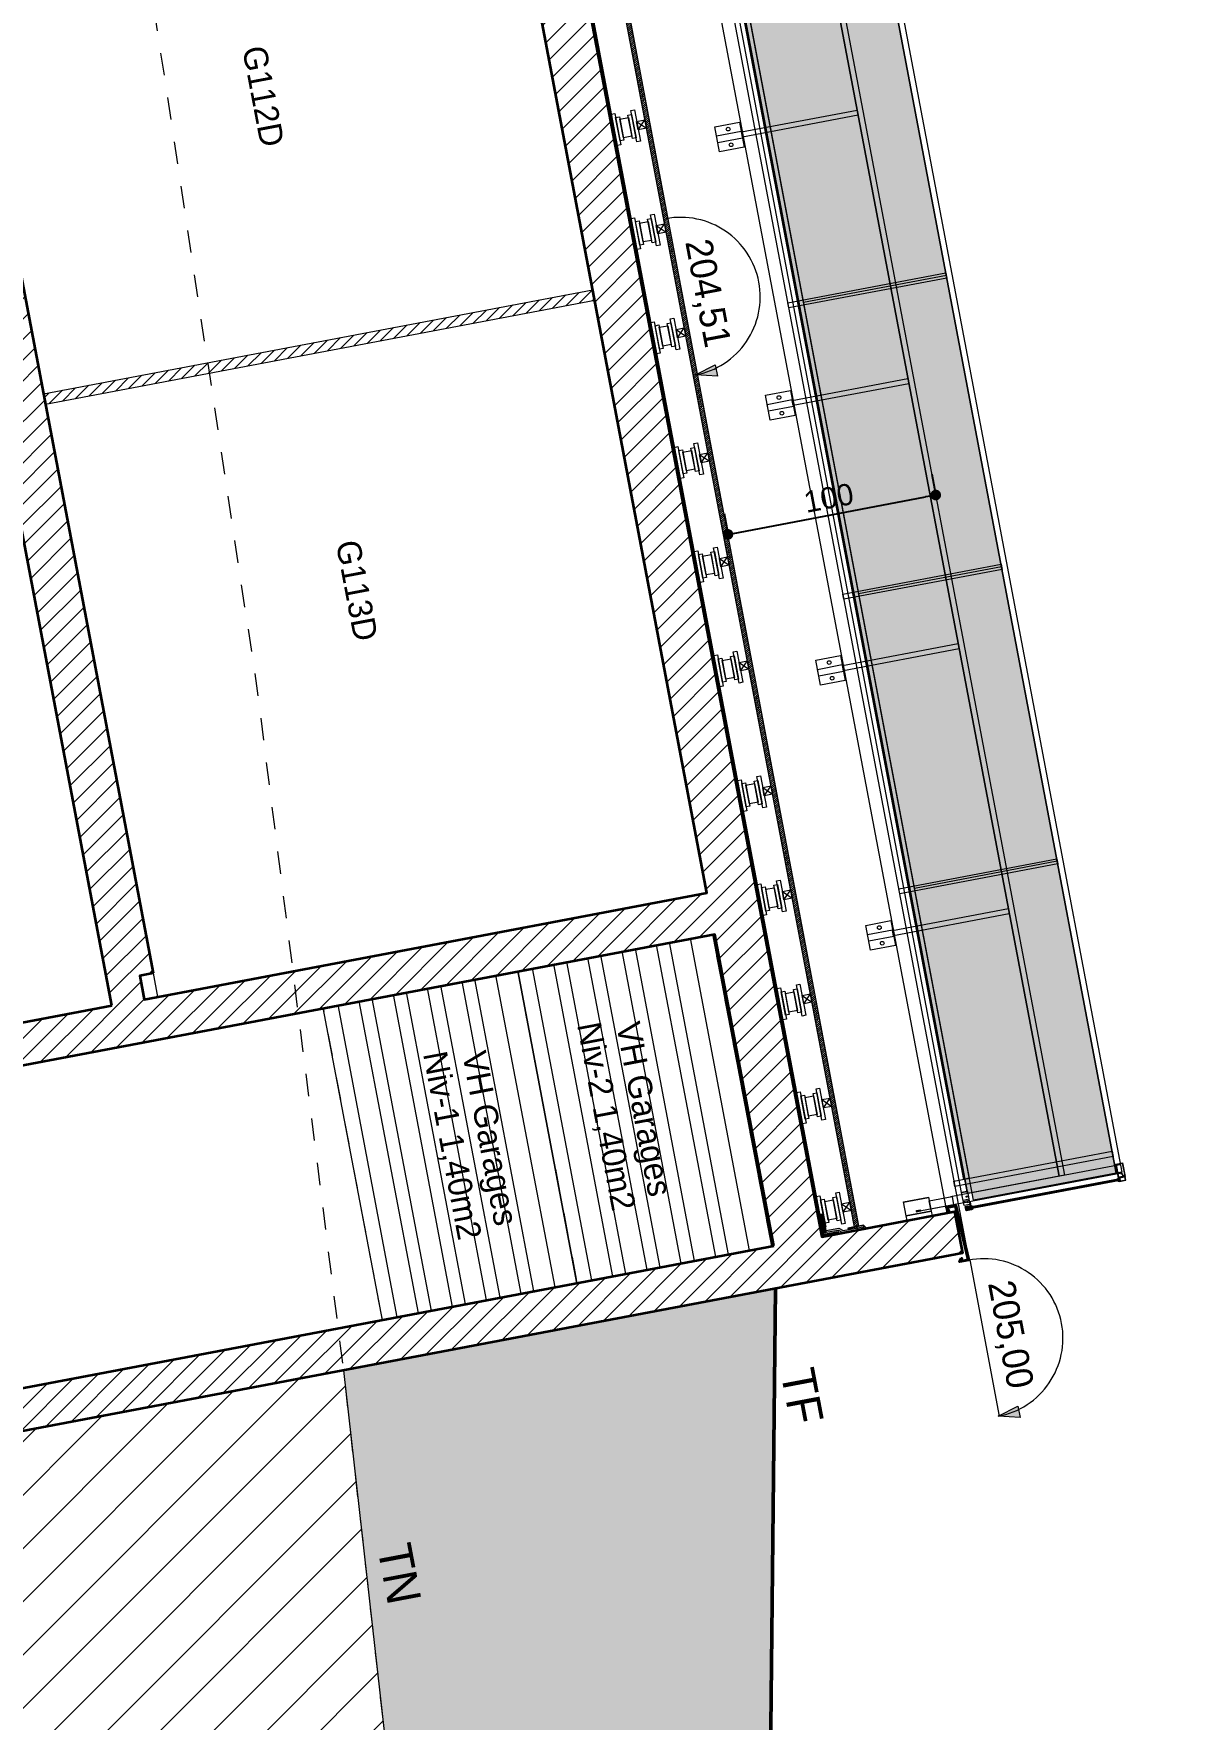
# Model space of a CAD drawing. Header units: centimetres. Extents: x 43491 to 84569, y -30699 to -11680.
# Drawn here: x 44941 to 45487, y -29053 to -28257 of the extents above; entities that cross this region are included whole.
import ezdxf

# ---------------------------------------------------------------- set-up
doc = ezdxf.new("R2010")
doc.units = ezdxf.units.CM
doc.header["$LTSCALE"] = 50.8
doc.header["$PDMODE"] = 1
doc.header["$PDSIZE"] = -2
doc.linetypes.add('Style de ligne -1', pattern=[0.41664, 0.20828, -0.20836])
doc.layers.get('0').update_dxf_attribs({"lineweight": 18})
for name, color, linetype, lineweight in [('0-PROJET-BOIS', 7, 'Continuous', 5), ('0-PROJET-COTATIONS', 7, 'Continuous', 13), ('0-PROJET-DESSINS CRÉES', 7, 'Continuous', 9), ('0-PROJET-Garde corps', 7, 'Continuous', 5), ('0-PROJET-ISOLATION', 7, 'Continuous', 13), ('0-PROJET-MUR BETON', 7, 'Continuous', 35), ('0-PROJET-MURS AGGLO', 7, 'Continuous', 5), ('0-PROJET-NGF', 7, 'Continuous', 5), ('0-PROJET-TEXTE', 7, 'Continuous', 5), ('Général', 7, 'Continuous', 5)]:
    doc.layers.add(name, color=color, linetype=linetype, lineweight=lineweight)
doc.styles.add('Futura Std Book', font='Futura Std Book')
doc.styles.add('Geneva', font='Geneva')
doc.styles.add('Helvetica', font='Helvetica')
doc.dimstyles.new('IS', dxfattribs={"dimtxt": 10.08724, "dimasz": 5.007446, "dimexe": 2, "dimexo": 10, "dimgap": 3, "dimtad": 1, "dimdec": 1, "dimtxsty": 'Helvetica', "dimblk": 'DOT', "dimblk1": 'DOT', "dimblk2": 'DOT', "dimcen": 0, "dimdle": 10, "dimazin": 0, "dimtfac": 0.8, "dimtdec": 1, "dimtix": 1, "dimtmove": 0, "dimatfit": 0, "dimldrblk": 'VW_FILLEDARROW-1', "dimfxl": 0, "dimfrac": 2, "dimtolj": 1, "dimarcsym": 0})

# ---------------------------------------------------------------- blocks, each defined once
blk = doc.blocks.new('Groupe-1')
at = {"layer": '0-PROJET-DESSINS CRÉES', "linetype": 'Continuous', "lineweight": 0}
blk.add_hatch(color=254, dxfattribs=at).paths.add_polyline_path([(6568.09, -50894.54), (6226.19, -49089.14), (6293.66, -49076.36), (6635.56, -50881.76)])
at = {"layer": '0-PROJET-DESSINS CRÉES', "color": 7, "linetype": 'Continuous', "lineweight": 13}
for p, q in [((6555.32, -50458.01), (6487.85, -50470.78)), ((6581.36, -50595.54), (6513.89, -50608.32)), ((6607.7, -50734.59), (6540.23, -50747.37))]:
    blk.add_line(p, q, dxfattribs=at)
at = {"layer": '0-PROJET-DESSINS CRÉES', "color": 7, "linetype": 'Continuous', "lineweight": 13, "flags": 128}
for points in [[(6568.09, -50894.54), (6226.19, -49089.14), (6293.66, -49076.36), (6635.56, -50881.76)], [(6635.56, -50881.76), (6293.66, -49076.36), (6296.26, -49075.87), (6638.17, -50881.27)], [(6563.54, -50884.72), (6223.59, -49089.63), (6226.19, -49089.14), (6566.14, -50884.23)]]:
    blk.add_lwpolyline(points, close=True, dxfattribs=at)
at = {"layer": '0-PROJET-DESSINS CRÉES', "color": 8, "linetype": 'Continuous', "lineweight": 5, "flags": 128}
for points in [[(6480.9, -50473.37), (6480.44, -50470.91), (6555.08, -50456.78), (6555.55, -50459.23)], [(6506.95, -50610.91), (6506.48, -50608.45), (6581.13, -50594.32), (6581.6, -50596.77)], [(6533.28, -50749.96), (6532.82, -50747.5), (6607.46, -50733.36), (6607.93, -50735.82)], [(6559.39, -50888.05), (6558.92, -50885.59), (6633.61, -50871.45), (6634.08, -50873.9)]]:
    blk.add_lwpolyline(points, close=True, dxfattribs=at)
blk = doc.blocks.new('Groupe-22-1')
at = {"layer": '0-PROJET-DESSINS CRÉES', "lineweight": 5, "flags": 128}
for points in [[(6399.92, -50396.69), (6397.12, -50381.96), (6398.81, -50381.64), (6401.61, -50396.37)], [(6401.26, -50394.53), (6399.16, -50383.48), (6400.9, -50383.15), (6402.99, -50394.2)], [(6402.83, -50393.09), (6401.15, -50384.25), (6405.16, -50383.49), (6406.84, -50392.33)], [(6407.04, -50393.43), (6404.95, -50382.38), (6406.68, -50382.05), (6408.78, -50393.11)], [(6409.13, -50394.95), (6406.34, -50380.21), (6408.03, -50379.89), (6410.82, -50394.63)]]:
    blk.add_lwpolyline(points, close=True, dxfattribs=at)
blk = doc.blocks.new('Groupe-24-1')
at = {"layer": '0-PROJET-DESSINS CRÉES', "color": 7, "linetype": 'Continuous', "lineweight": 13}
for p, q in [((6409.05, -50385.29), (6413.72, -50388.48)), ((6409.79, -50389.22), (6412.98, -50384.55))]:
    blk.add_line(p, q, dxfattribs=at)
at = {"layer": '0-PROJET-DESSINS CRÉES', "color": 7, "linetype": 'Continuous', "lineweight": 13, "flags": 128}
blk.add_lwpolyline([(6409.79, -50389.22), (6409.05, -50385.29), (6412.98, -50384.55), (6413.72, -50388.48)], close=True, dxfattribs=at)
blk = doc.blocks.new('Groupe-25-1')
at = {"layer": '0-PROJET-DESSINS CRÉES', "lineweight": 5, "flags": 128}
for points in [[(6409.22, -50445.82), (6406.43, -50431.08), (6408.12, -50430.76), (6410.91, -50445.5)], [(6416.35, -50442.56), (6414.25, -50431.51), (6415.99, -50431.18), (6418.08, -50442.23)], [(6418.43, -50444.08), (6415.64, -50429.34), (6417.33, -50429.02), (6420.12, -50443.75)], [(6410.56, -50443.66), (6408.47, -50432.6), (6410.2, -50432.28), (6412.3, -50443.33)], [(6412.13, -50442.22), (6410.46, -50433.37), (6414.46, -50432.61), (6416.14, -50441.46)]]:
    blk.add_lwpolyline(points, close=True, dxfattribs=at)
blk = doc.blocks.new('Groupe-26-1')
at = {"layer": '0-PROJET-DESSINS CRÉES', "color": 7, "linetype": 'Continuous', "lineweight": 13}
for p, q in [((6418.35, -50434.42), (6423.03, -50437.61)), ((6419.1, -50438.35), (6422.28, -50433.68))]:
    blk.add_line(p, q, dxfattribs=at)
at = {"layer": '0-PROJET-DESSINS CRÉES', "color": 7, "linetype": 'Continuous', "lineweight": 13, "flags": 128}
blk.add_lwpolyline([(6419.1, -50438.35), (6418.35, -50434.42), (6422.28, -50433.68), (6423.03, -50437.61)], close=True, dxfattribs=at)
blk = doc.blocks.new('Groupe-27-1')
at = {"layer": '0-PROJET-DESSINS CRÉES', "lineweight": 5, "flags": 128}
for points in [[(6427.74, -50493.2), (6424.94, -50478.46), (6426.63, -50478.14), (6429.42, -50492.88)], [(6418.52, -50494.95), (6415.73, -50480.21), (6417.42, -50479.89), (6420.21, -50494.63)], [(6419.86, -50492.79), (6417.77, -50481.73), (6419.5, -50481.4), (6421.6, -50492.46)], [(6421.43, -50491.34), (6419.76, -50482.5), (6423.77, -50481.74), (6425.44, -50490.58)], [(6425.65, -50491.69), (6423.56, -50480.63), (6425.29, -50480.31), (6427.39, -50491.36)]]:
    blk.add_lwpolyline(points, close=True, dxfattribs=at)
blk = doc.blocks.new('Groupe-28-1')
at = {"layer": '0-PROJET-DESSINS CRÉES', "color": 7, "linetype": 'Continuous', "lineweight": 13}
for p, q in [((6427.66, -50483.55), (6432.33, -50486.73)), ((6428.4, -50487.48), (6431.59, -50482.8))]:
    blk.add_line(p, q, dxfattribs=at)
at = {"layer": '0-PROJET-DESSINS CRÉES', "color": 7, "linetype": 'Continuous', "lineweight": 13, "flags": 128}
blk.add_lwpolyline([(6428.4, -50487.48), (6427.66, -50483.55), (6431.59, -50482.8), (6432.33, -50486.73)], close=True, dxfattribs=at)
blk = doc.blocks.new('Groupe-29-1')
at = {"layer": '0-PROJET-DESSINS CRÉES', "lineweight": 5, "flags": 128}
for points in [[(6429.69, -50553.9), (6426.9, -50539.16), (6428.59, -50538.84), (6431.38, -50553.58)], [(6431.03, -50551.74), (6428.93, -50540.68), (6430.67, -50540.36), (6432.76, -50551.41)], [(6432.6, -50550.29), (6430.92, -50541.45), (6434.93, -50540.69), (6436.61, -50549.54)], [(6436.82, -50550.64), (6434.72, -50539.59), (6436.46, -50539.26), (6438.55, -50550.31)], [(6438.9, -50552.15), (6436.11, -50537.42), (6437.8, -50537.1), (6440.59, -50551.83)]]:
    blk.add_lwpolyline(points, close=True, dxfattribs=at)
blk = doc.blocks.new('Groupe-30-1')
at = {"layer": '0-PROJET-DESSINS CRÉES', "color": 7, "linetype": 'Continuous', "lineweight": 13}
for p, q in [((6438.82, -50542.5), (6443.5, -50545.69)), ((6439.56, -50546.43), (6442.75, -50541.76))]:
    blk.add_line(p, q, dxfattribs=at)
at = {"layer": '0-PROJET-DESSINS CRÉES', "color": 7, "linetype": 'Continuous', "lineweight": 13, "flags": 128}
blk.add_lwpolyline([(6439.56, -50546.43), (6438.82, -50542.5), (6442.75, -50541.76), (6443.5, -50545.69)], close=True, dxfattribs=at)
blk = doc.blocks.new('Groupe-31-1')
at = {"layer": '0-PROJET-DESSINS CRÉES', "lineweight": 5, "flags": 128}
for points in [[(6438.99, -50603.03), (6436.2, -50588.29), (6437.89, -50587.97), (6440.68, -50602.71)], [(6440.33, -50600.86), (6438.24, -50589.81), (6439.97, -50589.48), (6442.07, -50600.54)], [(6441.9, -50599.42), (6440.23, -50590.58), (6444.23, -50589.82), (6445.91, -50598.66)], [(6446.12, -50599.77), (6444.03, -50588.71), (6445.76, -50588.39), (6447.85, -50599.44)], [(6448.2, -50601.28), (6445.41, -50586.54), (6447.1, -50586.22), (6449.89, -50600.96)]]:
    blk.add_lwpolyline(points, close=True, dxfattribs=at)
blk = doc.blocks.new('Groupe-32-1')
at = {"layer": '0-PROJET-DESSINS CRÉES', "color": 7, "linetype": 'Continuous', "lineweight": 13}
for p, q in [((6448.12, -50591.63), (6452.8, -50594.81)), ((6448.87, -50595.56), (6452.05, -50590.88))]:
    blk.add_line(p, q, dxfattribs=at)
at = {"layer": '0-PROJET-DESSINS CRÉES', "color": 7, "linetype": 'Continuous', "lineweight": 13, "flags": 128}
blk.add_lwpolyline([(6448.87, -50595.56), (6448.12, -50591.63), (6452.05, -50590.88), (6452.8, -50594.81)], close=True, dxfattribs=at)
blk = doc.blocks.new('Groupe-33-1')
at = {"layer": '0-PROJET-DESSINS CRÉES', "lineweight": 5, "flags": 128}
for points in [[(6448.3, -50652.15), (6445.5, -50637.42), (6447.19, -50637.1), (6449.98, -50651.83)], [(6455.42, -50648.89), (6453.33, -50637.84), (6455.06, -50637.51), (6457.16, -50648.57)], [(6457.51, -50650.41), (6454.71, -50635.67), (6456.4, -50635.35), (6459.2, -50650.09)], [(6449.64, -50649.99), (6447.54, -50638.94), (6449.28, -50638.61), (6451.37, -50649.66)], [(6451.21, -50648.55), (6449.53, -50639.71), (6453.54, -50638.95), (6455.21, -50647.79)]]:
    blk.add_lwpolyline(points, close=True, dxfattribs=at)
blk = doc.blocks.new('Groupe-34-1')
at = {"layer": '0-PROJET-DESSINS CRÉES', "color": 7, "linetype": 'Continuous', "lineweight": 13}
for p, q in [((6457.43, -50640.75), (6462.1, -50643.94)), ((6458.17, -50644.68), (6461.36, -50640.01))]:
    blk.add_line(p, q, dxfattribs=at)
at = {"layer": '0-PROJET-DESSINS CRÉES', "color": 7, "linetype": 'Continuous', "lineweight": 13, "flags": 128}
blk.add_lwpolyline([(6458.17, -50644.68), (6457.43, -50640.75), (6461.36, -50640.01), (6462.1, -50643.94)], close=True, dxfattribs=at)
blk = doc.blocks.new('Groupe-35-1')
at = {"layer": '0-PROJET-DESSINS CRÉES', "lineweight": 5, "flags": 128}
for points in [[(6459.46, -50711.11), (6456.67, -50696.37), (6458.36, -50696.05), (6461.15, -50710.79)], [(6460.8, -50708.94), (6458.71, -50697.89), (6460.44, -50697.56), (6462.53, -50708.61)], [(6462.37, -50707.5), (6460.69, -50698.66), (6464.7, -50697.9), (6466.38, -50706.74)], [(6466.59, -50707.85), (6464.49, -50696.79), (6466.23, -50696.46), (6468.32, -50707.52)], [(6468.67, -50709.36), (6465.88, -50694.62), (6467.57, -50694.3), (6470.36, -50709.04)]]:
    blk.add_lwpolyline(points, close=True, dxfattribs=at)
blk = doc.blocks.new('Groupe-36-1')
at = {"layer": '0-PROJET-DESSINS CRÉES', "color": 7, "linetype": 'Continuous', "lineweight": 13}
for p, q in [((6468.59, -50699.71), (6473.27, -50702.89)), ((6469.34, -50703.64), (6472.52, -50698.96))]:
    blk.add_line(p, q, dxfattribs=at)
at = {"layer": '0-PROJET-DESSINS CRÉES', "color": 7, "linetype": 'Continuous', "lineweight": 13, "flags": 128}
blk.add_lwpolyline([(6469.34, -50703.64), (6468.59, -50699.71), (6472.52, -50698.96), (6473.27, -50702.89)], close=True, dxfattribs=at)
blk = doc.blocks.new('Groupe-37-1')
at = {"layer": '0-PROJET-DESSINS CRÉES', "lineweight": 5, "flags": 128}
for points in [[(6468.76, -50760.23), (6465.97, -50745.49), (6467.66, -50745.17), (6470.45, -50759.91)], [(6470.1, -50758.07), (6468.01, -50747.02), (6469.74, -50746.69), (6471.84, -50757.74)], [(6471.67, -50756.63), (6470, -50747.78), (6474.01, -50747.03), (6475.68, -50755.87)], [(6475.89, -50756.97), (6473.8, -50745.92), (6475.53, -50745.59), (6477.63, -50756.64)], [(6477.97, -50758.49), (6475.18, -50743.75), (6476.87, -50743.43), (6479.66, -50758.17)]]:
    blk.add_lwpolyline(points, close=True, dxfattribs=at)
blk = doc.blocks.new('Groupe-38-1')
at = {"layer": '0-PROJET-DESSINS CRÉES', "color": 7, "linetype": 'Continuous', "lineweight": 13}
for p, q in [((6477.9, -50748.83), (6482.57, -50752.02)), ((6478.64, -50752.76), (6481.83, -50748.09))]:
    blk.add_line(p, q, dxfattribs=at)
at = {"layer": '0-PROJET-DESSINS CRÉES', "color": 7, "linetype": 'Continuous', "lineweight": 13, "flags": 128}
blk.add_lwpolyline([(6478.64, -50752.76), (6477.9, -50748.83), (6481.83, -50748.09), (6482.57, -50752.02)], close=True, dxfattribs=at)
blk = doc.blocks.new('Groupe-39-1')
at = {"layer": '0-PROJET-DESSINS CRÉES', "lineweight": 5, "flags": 128}
for points in [[(6478.07, -50809.36), (6475.27, -50794.62), (6476.96, -50794.3), (6479.76, -50809.04)], [(6479.41, -50807.2), (6477.31, -50796.14), (6479.05, -50795.81), (6481.14, -50806.87)], [(6480.98, -50805.75), (6479.3, -50796.91), (6483.31, -50796.15), (6484.99, -50804.99)], [(6485.19, -50806.1), (6483.1, -50795.05), (6484.83, -50794.72), (6486.93, -50805.77)], [(6487.28, -50807.61), (6484.49, -50792.88), (6486.18, -50792.56), (6488.97, -50807.29)]]:
    blk.add_lwpolyline(points, close=True, dxfattribs=at)
blk = doc.blocks.new('Groupe-40-1')
at = {"layer": '0-PROJET-DESSINS CRÉES', "color": 7, "linetype": 'Continuous', "lineweight": 13}
for p, q in [((6487.94, -50801.89), (6491.13, -50797.22)), ((6487.2, -50797.96), (6491.87, -50801.15))]:
    blk.add_line(p, q, dxfattribs=at)
at = {"layer": '0-PROJET-DESSINS CRÉES', "color": 7, "linetype": 'Continuous', "lineweight": 13, "flags": 128}
blk.add_lwpolyline([(6487.94, -50801.89), (6487.2, -50797.96), (6491.13, -50797.22), (6491.87, -50801.15)], close=True, dxfattribs=at)
blk = doc.blocks.new('Groupe-41-1')
at = {"layer": '0-PROJET-DESSINS CRÉES', "lineweight": 5, "flags": 128}
for points in [[(6487.37, -50858.49), (6484.58, -50843.75), (6486.27, -50843.43), (6489.06, -50858.17)], [(6488.71, -50856.32), (6486.62, -50845.27), (6488.35, -50844.94), (6490.45, -50855.99)], [(6490.28, -50854.88), (6488.61, -50846.04), (6492.61, -50845.28), (6494.29, -50854.12)], [(6494.5, -50855.23), (6492.4, -50844.17), (6494.14, -50843.84), (6496.23, -50854.9)], [(6496.58, -50856.74), (6493.79, -50842), (6495.48, -50841.68), (6498.27, -50856.42)]]:
    blk.add_lwpolyline(points, close=True, dxfattribs=at)
blk = doc.blocks.new('Groupe-42-1')
at = {"layer": '0-PROJET-DESSINS CRÉES', "color": 7, "linetype": 'Continuous', "lineweight": 13}
for p, q in [((6496.5, -50847.09), (6501.18, -50850.27)), ((6497.25, -50851.02), (6500.43, -50846.34))]:
    blk.add_line(p, q, dxfattribs=at)
at = {"layer": '0-PROJET-DESSINS CRÉES', "color": 7, "linetype": 'Continuous', "lineweight": 13, "flags": 128}
blk.add_lwpolyline([(6497.25, -50851.02), (6496.5, -50847.09), (6500.43, -50846.34), (6501.18, -50850.27)], close=True, dxfattribs=at)
blk = doc.blocks.new('Groupe-43-1')
at = {"layer": '0-PROJET-DESSINS CRÉES', "lineweight": 5, "flags": 128}
for points in [[(6496.67, -50907.61), (6493.88, -50892.87), (6495.57, -50892.55), (6498.36, -50907.29)], [(6503.8, -50904.35), (6501.71, -50893.3), (6503.44, -50892.97), (6505.54, -50904.02)], [(6505.89, -50905.87), (6503.09, -50891.13), (6504.78, -50890.81), (6507.57, -50905.55)], [(6498.01, -50905.45), (6495.92, -50894.4), (6497.65, -50894.07), (6499.75, -50905.12)], [(6499.58, -50904.01), (6497.91, -50895.17), (6501.92, -50894.41), (6503.59, -50903.25)]]:
    blk.add_lwpolyline(points, close=True, dxfattribs=at)
blk = doc.blocks.new('Groupe-44-1')
at = {"layer": '0-PROJET-DESSINS CRÉES', "color": 7, "linetype": 'Continuous', "lineweight": 13}
for p, q in [((6505.81, -50896.21), (6510.48, -50899.4)), ((6506.55, -50900.14), (6509.74, -50895.47))]:
    blk.add_line(p, q, dxfattribs=at)
at = {"layer": '0-PROJET-DESSINS CRÉES', "color": 7, "linetype": 'Continuous', "lineweight": 13, "flags": 128}
blk.add_lwpolyline([(6506.55, -50900.14), (6505.81, -50896.21), (6509.74, -50895.47), (6510.48, -50899.4)], close=True, dxfattribs=at)
blk = doc.blocks.new('Groupe-45-1')
at = {"layer": '0-PROJET-Garde corps', "color": 7, "linetype": 'Continuous', "lineweight": 5}
for p, q in [((6541.61, -50899.38), (6541.69, -50899.85)), ((6542.43, -50899.22), (6542.52, -50899.7))]:
    blk.add_line(p, q, dxfattribs=at)
at = {"layer": '0-PROJET-Garde corps', "color": 7, "linetype": 'Continuous', "lineweight": 5, "flags": 128}
for points in [[(6543.2, -50899.57), (6543.23, -50899.68), (6541.04, -50900.09), (6541.02, -50899.98)], [(6542.88, -50899.14), (6542.97, -50899.61), (6541.25, -50899.94), (6541.16, -50899.46)]]:
    blk.add_lwpolyline(points, close=True, dxfattribs=at)
blk = doc.blocks.new('Groupe-46-1')
at = {"layer": '0-PROJET-Garde corps', "color": 7}
blk.add_blockref('Groupe-45-1', (0, 0), dxfattribs=at)
blk = doc.blocks.new('Groupe-47-1')
at = {"layer": '0-PROJET-Garde corps', "color": 7, "linetype": 'Continuous', "lineweight": 5, "flags": 128}
for points in [[(6636.62, -50883.99), (6635.39, -50877.5), (6638.54, -50876.91), (6639.77, -50883.39)], [(6636.78, -50883.75), (6635.63, -50877.66), (6638.38, -50877.14), (6639.53, -50883.23)]]:
    blk.add_lwpolyline(points, close=True, dxfattribs=at)
blk = doc.blocks.new('Groupe-48-1')
at = {"layer": '0-PROJET-DESSINS CRÉES', "color": 7, "linetype": 'Continuous', "lineweight": 13, "flags": 128}
for points in [[(6567.24, -50899.15), (6564.64, -50899.65), (6564.23, -50897.49), (6566.64, -50897.03), (6566.35, -50895.5), (6565.1, -50895.74)], [(6567.21, -50898.96), (6564.8, -50899.41), (6564.46, -50897.64), (6566.87, -50897.19), (6566.51, -50895.27), (6565.07, -50895.54)]]:
    blk.add_lwpolyline(points, dxfattribs=at)
at = {"layer": '0-PROJET-Garde corps', "color": 8, "linetype": 'Continuous', "lineweight": 5}
for p, q in [((6564.78, -50898.25), (6637.28, -50884.52)), ((6564.83, -50898.5), (6637.33, -50884.77)), ((6564.88, -50898.75), (6637.38, -50885.02)), ((6546.93, -50893.42), (6535.14, -50895.66)), ((6566.02, -50894.15), (6563.24, -50894.68)), ((6566.14, -50894.78), (6563.35, -50895.31))]:
    blk.add_line(p, q, dxfattribs=at)
at = {"layer": '0-PROJET-Garde corps', "color": 7, "linetype": 'Continuous', "lineweight": 5}
blk.add_line((6637.1, -50885.73), (6636.25, -50885.51), dxfattribs=at)
at = {"layer": '0-PROJET-Garde corps', "color": 7, "linetype": 'Continuous', "lineweight": 5, "flags": 128}
for points in [[(6638.43, -50881.89), (6637.99, -50881.73), (6541.04, -50900.09)], [(6637.6, -50877.5), (6637.25, -50877.8), (6557.26, -50892.95)], [(6636.25, -50885.51), (6637.1, -50885.73), (6640.1, -50885.16), (6639.77, -50883.39), (6636.77, -50883.96), (6636.06, -50884.5)], [(6636.65, -50885.41), (6637.11, -50885.52), (6639.87, -50885), (6639.61, -50883.63), (6636.85, -50884.15), (6636.5, -50884.42)], [(6567.73, -50897.41), (6566.87, -50897.19), (6564.46, -50897.64), (6564.8, -50899.41), (6567.21, -50898.96), (6567.92, -50898.42)], [(6567.33, -50897.51), (6566.86, -50897.39), (6564.7, -50897.8), (6564.96, -50899.18), (6567.12, -50898.77), (6567.48, -50898.5)]]:
    blk.add_lwpolyline(points, dxfattribs=at)
for points in [[(6564.92, -50898.99), (6564.74, -50898.01), (6637.24, -50884.28), (6637.42, -50885.26)], [(6639.47, -50882.9), (6639.44, -50882.72), (6638.59, -50882.88), (6638.45, -50882.12), (6637.55, -50881.81), (6637.49, -50881.98), (6638.29, -50882.26), (6638.45, -50883.09)], [(6546.86, -50893.08), (6548.13, -50899.76), (6536.34, -50901.99), (6535.07, -50895.31)], [(6563.69, -50897.08), (6562.53, -50890.95), (6565.32, -50890.42), (6566.48, -50896.55)]]:
    blk.add_lwpolyline(points, close=True, dxfattribs=at)
at = {"layer": '0-PROJET-Garde corps', "color": 7, "linetype": 'Continuous', "lineweight": 13, "flags": 128}
for points in [[(6558.01, -50892.81), (6558.75, -50896.74), (6547.95, -50898.79), (6547.2, -50894.85)], [(6548.13, -50899.76), (6548.54, -50901.94), (6536.79, -50904.16), (6536.38, -50901.98)], [(6567.21, -50898.96), (6567.24, -50899.15), (6564.64, -50899.65), (6564.23, -50897.49), (6566.64, -50897.03), (6566.35, -50895.5), (6565.1, -50895.74), (6565.07, -50895.54), (6566.51, -50895.27), (6566.87, -50897.19), (6564.46, -50897.64), (6564.8, -50899.41)]]:
    blk.add_lwpolyline(points, close=True, dxfattribs=at)
at = {"layer": '0-PROJET-Garde corps', "color": 7, "linetype": 'Continuous', "lineweight": 5}
blk.add_circle((6564.94, -50892.88), 0.288, dxfattribs=at)
at = {"layer": '0-PROJET-DESSINS CRÉES', "color": 7}
blk.add_blockref('Groupe-46-1', (0, 0), dxfattribs=at)
at = {"layer": '0-PROJET-Garde corps', "color": 7}
blk.add_blockref('Groupe-47-1', (0, 0), dxfattribs=at)
blk = doc.blocks.new('Groupe-257-1')
at = {"layer": '0-PROJET-NGF', "linetype": 'Continuous', "lineweight": 0}
blk.add_hatch(color=7, dxfattribs=at).paths.add_polyline_path([(6447.22, -50505.52), (6436.89, -50504.98), (6446.11, -50500.28)])
at = {"layer": '0-PROJET-NGF', "color": 7, "lineweight": 5, "flags": 128}
blk.add_lwpolyline([(6436.89, -50504.98), (6438.69, -50504.6), (6440.47, -50504.12), (6442.22, -50503.56), (6443.94, -50502.91), (6445.63, -50502.18), (6447.29, -50501.37), (6448.9, -50500.48), (6450.46, -50499.51), (6451.98, -50498.46), (6453.44, -50497.34), (6454.85, -50496.15), (6456.19, -50494.89), (6457.47, -50493.57), (6458.69, -50492.19), (6459.84, -50490.75), (6460.91, -50489.25), (6461.91, -50487.7), (6462.83, -50486.11), (6463.68, -50484.47), (6464.44, -50482.8), (6465.12, -50481.08), (6465.71, -50479.34), (6466.22, -50477.57), (6466.64, -50475.78), (6466.97, -50473.97), (6467.21, -50472.14), (6467.37, -50470.3), (6467.43, -50468.46), (6467.4, -50466.62), (6467.28, -50464.78), (6467.07, -50462.95), (6466.78, -50461.14), (6466.39, -50459.34), (6465.91, -50457.56), (6465.35, -50455.8), (6464.71, -50454.08), (6463.97, -50452.39), (6463.16, -50450.74), (6462.27, -50449.12), (6461.3, -50447.56), (6460.25, -50446.04), (6459.13, -50444.58), (6457.94, -50443.18), (6456.69, -50441.83), (6455.36, -50440.55), (6453.98, -50439.33), (6452.54, -50438.19), (6451.04, -50437.11), (6449.5, -50436.11), (6447.9, -50435.19), (6446.27, -50434.35), (6444.59, -50433.58), (6442.88, -50432.91), (6441.13, -50432.31), (6439.36, -50431.8), (6437.57, -50431.38), (6435.76, -50431.05), (6433.93, -50430.81), (6432.1, -50430.66), (6430.26, -50430.59), (6428.42, -50430.62), (6426.58, -50430.74), (6424.75, -50430.95), (6422.93, -50431.25)], dxfattribs=at)
at = {"layer": '0-PROJET-NGF', "color": 7, "linetype": 'Continuous', "lineweight": 5, "flags": 128}
blk.add_lwpolyline([(6447.22, -50505.52), (6436.89, -50504.98), (6446.11, -50500.28)], close=True, dxfattribs=at)
at = {"layer": '0-PROJET-NGF', "color": 7, "insert": (6444.35, -50439.83), "char_height": 12.586, "attachment_point": 1, "rotation": 280.71759, "line_spacing_factor": 0.962448, "style": 'Futura Std Book'}
blk.add_mtext('204,51', dxfattribs=at)
blk = doc.blocks.new('Groupe-276-1')
at = {"layer": '0-PROJET-DESSINS CRÉES', "linetype": 'Continuous', "lineweight": 0}
blk.add_hatch(color=254, dxfattribs=at).paths.add_polyline_path([(6565.32, -50891.42), (6446.85, -50265.86), (6490.05, -50257.68), (6608.52, -50883.24)])
at = {"layer": '0-PROJET-DESSINS CRÉES', "color": 7, "linetype": 'Continuous', "lineweight": 13, "flags": 128}
for points in [[(6565.32, -50891.42), (6446.85, -50265.86), (6490.05, -50257.68), (6608.52, -50883.24)], [(6608.52, -50883.24), (6490.05, -50257.71), (6492.66, -50257.22), (6611.12, -50882.75)], [(6562.53, -50890.95), (6444.43, -50267.35), (6447.04, -50266.86), (6565.13, -50890.46)], [(6457.67, -50385.63), (6459.91, -50397.42), (6448.16, -50399.65), (6445.92, -50387.86)], [(6458.48, -50389.91), (6459.1, -50393.15), (6447.35, -50395.37), (6446.73, -50392.13)], [(6481.67, -50512.36), (6483.91, -50524.15), (6472.15, -50526.37), (6469.92, -50514.58)], [(6482.48, -50516.63), (6483.1, -50519.87), (6471.34, -50522.1), (6470.73, -50518.86)], [(6505.37, -50637.47), (6507.6, -50649.26), (6495.85, -50651.49), (6493.62, -50639.7)], [(6506.18, -50641.75), (6506.79, -50644.99), (6495.04, -50647.21), (6494.42, -50643.97)], [(6529.06, -50762.58), (6531.29, -50774.37), (6519.54, -50776.6), (6517.31, -50764.81)], [(6529.87, -50766.86), (6530.48, -50770.1), (6518.73, -50772.32), (6518.12, -50769.09)]]:
    blk.add_lwpolyline(points, close=True, dxfattribs=at)
at = {"layer": '0-PROJET-DESSINS CRÉES', "color": 8, "linetype": 'Continuous', "lineweight": 5, "flags": 128}
for points in [[(6459.02, -50392.76), (6458.56, -50390.3), (6513.2, -50379.95), (6513.67, -50382.41)], [(6483.02, -50519.48), (6482.56, -50517.03), (6537.2, -50506.68), (6537.67, -50509.13)], [(6506.72, -50644.59), (6506.25, -50642.14), (6560.9, -50631.79), (6561.36, -50634.25)], [(6530.41, -50769.71), (6529.94, -50767.25), (6584.59, -50756.9), (6585.05, -50759.36)]]:
    blk.add_lwpolyline(points, close=True, dxfattribs=at)
at = {"layer": '0-PROJET-DESSINS CRÉES', "color": 7, "linetype": 'Continuous', "lineweight": 13}
for centre in [(6452.28, -50388.94), (6453.68, -50396.31), (6476.28, -50515.67), (6477.68, -50523.04), (6499.98, -50640.78), (6501.37, -50648.15), (6523.67, -50765.89), (6525.06, -50773.26)]:
    blk.add_circle(centre, 0.876, dxfattribs=at)
blk = doc.blocks.new('Groupe-277-1')
at = {"layer": '0-PROJET-NGF', "linetype": 'Continuous', "lineweight": 0}
blk.add_hatch(color=7, dxfattribs=at).paths.add_polyline_path([(6590.19, -50997.1), (6579.85, -50996.56), (6589.07, -50991.86)])
at = {"layer": '0-PROJET-NGF', "color": 7, "lineweight": 5, "flags": 128}
blk.add_lwpolyline([(6579.85, -50996.56), (6581.65, -50996.17), (6583.43, -50995.7), (6585.18, -50995.13), (6586.91, -50994.49), (6588.6, -50993.76), (6590.25, -50992.94), (6591.86, -50992.05), (6593.43, -50991.08), (6594.94, -50990.03), (6596.41, -50988.91), (6597.81, -50987.72), (6599.16, -50986.47), (6600.44, -50985.14), (6601.65, -50983.76), (6602.8, -50982.32), (6603.88, -50980.82), (6604.88, -50979.28), (6605.8, -50977.68), (6606.64, -50976.05), (6607.4, -50974.37), (6608.08, -50972.66), (6608.68, -50970.91), (6609.18, -50969.14), (6609.6, -50967.35), (6609.94, -50965.54), (6610.18, -50963.71), (6610.33, -50961.88), (6610.39, -50960.04), (6610.36, -50958.2), (6610.25, -50956.36), (6610.04, -50954.53), (6609.74, -50952.71), (6609.35, -50950.91), (6608.88, -50949.13), (6608.32, -50947.38), (6607.67, -50945.65), (6606.94, -50943.96), (6606.13, -50942.31), (6605.23, -50940.7), (6604.26, -50939.13), (6603.22, -50937.62), (6602.1, -50936.16), (6600.91, -50934.75), (6599.65, -50933.4), (6598.33, -50932.12), (6596.94, -50930.91), (6595.5, -50929.76), (6594.01, -50928.69), (6592.46, -50927.69), (6590.87, -50926.76), (6589.23, -50925.92), (6587.55, -50925.16), (6585.84, -50924.48), (6584.1, -50923.89), (6582.33, -50923.38), (6580.53, -50922.96), (6578.72, -50922.63), (6576.9, -50922.38), (6575.06, -50922.23), (6573.22, -50922.17), (6571.38, -50922.2), (6569.54, -50922.32), (6567.71, -50922.52), (6565.89, -50922.82)], dxfattribs=at)
at = {"layer": '0-PROJET-NGF', "color": 7, "linetype": 'Continuous', "lineweight": 5, "flags": 128}
blk.add_lwpolyline([(6590.19, -50997.1), (6579.85, -50996.56), (6589.07, -50991.86)], close=True, dxfattribs=at)
at = {"layer": '0-PROJET-NGF', "color": 7, "insert": (6587.31, -50931.4), "char_height": 12.586, "attachment_point": 1, "rotation": 280.71759, "line_spacing_factor": 0.962448, "style": 'Futura Std Book'}
blk.add_mtext('205,00', dxfattribs=at)
blk = doc.blocks.new('Groupe-278-1')
at = {"layer": '0-PROJET-NGF', "linetype": 'Continuous', "lineweight": 0}
blk.add_hatch(color=7, dxfattribs=at).paths.add_polyline_path([(6590.19, -50997.1), (6579.85, -50996.56), (6589.07, -50991.86)])
at = {"layer": '0-PROJET-NGF', "color": 7, "lineweight": 5, "flags": 128}
blk.add_lwpolyline([(6579.85, -50996.56), (6581.65, -50996.17), (6583.43, -50995.7), (6585.18, -50995.13), (6586.91, -50994.49), (6588.6, -50993.76), (6590.25, -50992.94), (6591.86, -50992.05), (6593.43, -50991.08), (6594.94, -50990.03), (6596.41, -50988.91), (6597.81, -50987.72), (6599.16, -50986.47), (6600.44, -50985.14), (6601.65, -50983.76), (6602.8, -50982.32), (6603.88, -50980.82), (6604.88, -50979.28), (6605.8, -50977.68), (6606.64, -50976.05), (6607.4, -50974.37), (6608.08, -50972.66), (6608.68, -50970.91), (6609.18, -50969.14), (6609.6, -50967.35), (6609.94, -50965.54), (6610.18, -50963.71), (6610.33, -50961.88), (6610.39, -50960.04), (6610.36, -50958.2), (6610.25, -50956.36), (6610.04, -50954.53), (6609.74, -50952.71), (6609.35, -50950.91), (6608.88, -50949.13), (6608.32, -50947.38), (6607.67, -50945.65), (6606.94, -50943.96), (6606.13, -50942.31), (6605.23, -50940.7), (6604.26, -50939.13), (6603.22, -50937.62), (6602.1, -50936.16), (6600.91, -50934.75), (6599.65, -50933.4), (6598.33, -50932.12), (6596.94, -50930.91), (6595.5, -50929.76), (6594.01, -50928.69), (6592.46, -50927.69), (6590.87, -50926.76), (6589.23, -50925.92), (6587.55, -50925.16), (6585.84, -50924.48), (6584.1, -50923.89), (6582.33, -50923.38), (6580.53, -50922.96), (6578.72, -50922.63), (6576.9, -50922.38), (6575.06, -50922.23), (6573.22, -50922.17), (6571.38, -50922.2), (6569.54, -50922.32), (6567.71, -50922.52), (6565.89, -50922.82)], dxfattribs=at)
at = {"layer": '0-PROJET-NGF', "color": 7, "linetype": 'Continuous', "lineweight": 5, "flags": 128}
blk.add_lwpolyline([(6590.19, -50997.1), (6579.85, -50996.56), (6589.07, -50991.86)], close=True, dxfattribs=at)
at = {"layer": '0-PROJET-NGF', "color": 7, "insert": (6587.31, -50931.4), "char_height": 12.586, "attachment_point": 1, "rotation": 280.71759, "line_spacing_factor": 0.962448, "style": 'Futura Std Book'}
blk.add_mtext('205,00', dxfattribs=at)
blk = doc.blocks.new('_DOT')
at = {"color": 0, "linetype": 'ByBlock', "lineweight": -2}
blk.add_line((-0.5, 0), (-1, 0), dxfattribs=at)
at = {"color": 0, "linetype": 'ByBlock', "const_width": 0.5}
blk.add_lwpolyline([(-0.25, 0, 1), (0.25, 0, 1)], format="xyb", close=True, dxfattribs=at)
blk = doc.blocks.new('*D296')
at = {"layer": '0-PROJET-COTATIONS', "color": 0, "linetype": 'Continuous', "lineweight": -2}
for p, q in [((45365.36, -28464.89), (45367.6, -28476.68)), ((45274.03, -28492.36), (45362.3, -28475.64)), ((45267.25, -28483.47), (45269.48, -28495.26))]:
    blk.add_line(p, q, dxfattribs=at)
at = {"layer": 'Defpoints', "color": 0}
for p in [(45252.04, -28403.15), (45356.42, -28417.66), (45367.22, -28474.71)]:
    blk.add_point(p, dxfattribs=at)
at = {"layer": '0-PROJET-COTATIONS', "color": 0, "lineweight": -2, "xscale": 5.007446289062499, "yscale": 5.007446289062499, "zscale": 5.007446289062499}
for p, rotation in [((45367.22, -28474.71), 10.72359474388477), ((45269.11, -28493.29), 190.7235947438847)]:
    blk.add_blockref('_DOT', p, dxfattribs=dict(at, rotation=rotation))
at = {"layer": '0-PROJET-COTATIONS', "color": 0, "lineweight": 5, "insert": (45316.67, -28476.1), "char_height": 10.087, "attachment_point": 5, "rotation": 10.72359, "style": 'Helvetica'}
blk.add_mtext('\\A1;100', dxfattribs=at)
blk = doc.blocks.new('VW_FILLEDARROW-1')
at = {"linetype": 'Continuous', "lineweight": 0}
blk.add_hatch(color=0, dxfattribs=at).paths.add_polyline_path([(-2, 0.54), (0, 0), (-2, -0.54)])
at = {"color": 0, "linetype": 'Continuous', "lineweight": 5, "flags": 128}
blk.add_lwpolyline([(-2, 0.54), (0, 0), (-2, -0.54)], close=True, dxfattribs=at)

msp = doc.modelspace()

# ---------------------------------------------------------------- hatches: boundary and pattern name
at = {"layer": '0-PROJET-BOIS', "linetype": 'Continuous', "lineweight": 5}
h = msp.add_hatch(dxfattribs=at)
h.set_pattern_fill('bois 45', color=9, style=0, pattern_type=2)
h.set_pattern_definition([(45, (38816.9114, 22086.9576), (0, -1), [])])
h.paths.add_polyline_path([(45210.38, -28183.82), (45330.82, -28819.78), (45328.85, -28820.15), (45208.42, -28184.19)])
at = {"layer": '0-PROJET-DESSINS CRÉES', "linetype": 'Continuous', "lineweight": 0}
msp.add_hatch(color=7, dxfattribs=at).paths.add_polyline_path([(45379.24, -28834.92), (45379.49, -28835), (45378.87, -28836.36), (45382.57, -28835.66), (45376.56, -28810.37), (45372.55, -28811.13), (45373.55, -28812.74), (45373.32, -28812.8), (45372.16, -28810.96), (45376.74, -28810.1), (45382.88, -28835.85), (45378.42, -28836.7)])
at = {"layer": '0-PROJET-DESSINS CRÉES', "linetype": 'Continuous', "lineweight": 18}
h = msp.add_hatch(dxfattribs=at)
h.set_pattern_fill('Sable-3', color=252, style=0, pattern_type=2)
h.set_pattern_definition([(-57.3808, (805976.2092, -272820.6966), (-2.526815418, -1.61715919), [0.004, -7.996]), (-45, (805975.3686, -272820.373), (-1.828799997, -1.828799997), [0.025863138, -2.560450621]), (-45, (805975.4879, -272821.1308), (-1.828799997, -1.828799997), [0.025863138, -2.560450621]), (-45, (805975.9217, -272819.2517), (-1.828799997, -1.828799997), [0.025863138, -2.560450621]), (-45, (805975.1149, -272819.8067), (-1.828799997, -1.828799997), [0.025863138, -2.560450621]), (-45, (805974.6815, -272820.2255), (-1.828799997, -1.828799997), [0.025863138, -2.560450621]), (-45, (805975.0109, -272820.8527), (-1.828799997, -1.828799997), [0.025863138, -2.560450621]), (-45, (805977.0952, -272820.309), (-1.828799997, -1.828799997), [0.025863138, -2.560450621]), (-45, (805975.699, -272821.437), (-1.828799997, -1.828799997), [0.064657844, -2.5216559146]), (-45, (805976.382, -272820.2206), (-1.828799997, -1.828799997), [0.025863138, -2.560450621]), (-45, (805975.1338, -272819.3063), (-1.828799997, -1.828799997), [0.025863138, -2.560450621]), (-45, (805976.461, -272819.7396), (-1.828799997, -1.828799997), [0.064657844, -2.5216559146]), (-45, (805974.175, -272820.5307), (-1.828799997, -1.828799997), [0.025863138, -2.560450621]), (-45, (805975.7221, -272820.116), (-1.828799997, -1.828799997), [0.064657844, -2.5216559146]), (-45, (805974.378, -272819.6533), (-1.828799997, -1.828799997), [0.064657844, -2.5216559146])])
h.paths.add_polyline_path([(45147.81, -29421.26), (45087.68, -28887.94), (45291.48, -28849.34), (45285.45, -29426.49), (45218.61, -29848.84)])
at = {"layer": '0-PROJET-ISOLATION', "linetype": 'Continuous', "lineweight": 0}
for points in [[(45313.36, -28824.85), (45192.22, -28185.15), (45193.2, -28184.96), (45314.34, -28824.66)], [(45312.87, -28814.19), (45313.85, -28814), (45315.54, -28822.91), (45314.56, -28823.09)], [(45333.98, -28820.94), (45323.27, -28822.96), (45321.26, -28821.83), (45315.54, -28822.91), (45315.35, -28821.93), (45321.43, -28820.77), (45323.46, -28821.92), (45333.71, -28819.98)], [(45314.34, -28824.66), (45314.16, -28823.68), (45321.16, -28822.35), (45321.35, -28823.33)]]:
    msp.add_hatch(color=255, dxfattribs=at).paths.add_polyline_path(points)
at = {"layer": '0-PROJET-MUR BETON', "linetype": 'Continuous', "lineweight": 5}
h = msp.add_hatch(dxfattribs=at)
h.set_pattern_fill('hachure A', style=0, pattern_type=2)
h.set_pattern_definition([(45, (38816.9114, 22086.9576), (5.2916667, -4.4097222), [])])
h.paths.add_polyline_path([(44877.82, -26168.9), (44881.17, -26186.58), (44816.07, -26198.91), (44839.14, -26320.76), (44904.25, -26308.44), (44907.6, -26326.12), (44842.49, -26338.45), (44907.42, -26681.3), (44970.16, -26669.42), (44974.01, -26689.75), (44911.27, -26701.64), (44976.14, -27044.2), (45038.88, -27032.32), (45042.74, -27052.65), (44980, -27064.53), (45054.11, -27455.87), (45116.85, -27443.99), (45120.7, -27464.32), (45057.96, -27476.2), (45154.22, -27984.5), (45216.96, -27972.61), (45220.81, -27992.95), (45158.07, -28004.83), (45188.36, -28164.81), (45251.1, -28152.93), (45254.96, -28173.27), (45192.22, -28185.15), (45313.36, -28824.85), (45376.1, -28812.96), (45379.82, -28832.61), (44710.67, -28959.34), (44712.9, -28938.56), (44759.11, -28929.81), (44731.28, -28782.81), (44680.76, -28792.38), (44682.99, -28771.6), (44727.55, -28763.16), (44288.24, -26443.41), (44232.41, -26453.99), (44234.42, -26435.29), (44284.89, -26425.73), (44227.19, -26121.01), (44164.59, -26132.86), (44166.6, -26114.16), (44797.74, -25994.64), (44801.08, -26012.32), (44781.43, -26016.04), (44812.72, -26181.23)])
h.paths.add_polyline_path([(44557.15, -26374.17), (44816.54, -26325.04), (44758.84, -26020.32), (44499.45, -26069.45)])
h.paths.add_polyline_path([(44535.57, -26378.26), (44477.86, -26073.54), (44239.96, -26118.59), (44297.67, -26423.31)])
h.paths.add_polyline_path([(44997.7, -28700.46), (44991.36, -28701.66), (44993.48, -28712.8), (45259.2, -28662.48), (44819.89, -26342.73), (44560.5, -26391.85)])
h.paths.add_polyline_path([(44978.23, -28715.69), (44538.92, -26395.94), (44301.02, -26440.99), (44738.22, -28749.6), (44731.88, -28750.8), (44733.99, -28761.95)])
h.paths.add_polyline_path([(45290.76, -28829.13), (45262.92, -28682.13), (44744.05, -28780.4), (44771.89, -28927.39)])
at = {"layer": '0-PROJET-MURS AGGLO', "linetype": 'Continuous', "lineweight": 18}
h = msp.add_hatch(dxfattribs=at)
h.set_pattern_fill('50_béton', style=0, pattern_type=2)
h.set_pattern_definition([(45, (38816.9114, 22086.9576), (2.42534722, -2.64583333), [])])
h.paths.add_polyline_path([(44945.91, -28426.97), (44946.84, -28431.88), (45206.23, -28382.76), (45205.3, -28377.85)])
at = {"layer": 'Général', "linetype": 'Continuous', "lineweight": 18}
h = msp.add_hatch(dxfattribs=at)
h.set_pattern_fill('H_Fer', color=252, style=0, pattern_type=2)
h.set_pattern_definition([(45, (136154.768, -79970.572), (-12.572238, 12.572238), [])])
h.paths.add_polyline_path([(44763.69, -29957.38), (45227.69, -29869.51), (45231.45, -29889.36), (45231.98, -29891.09), (45486.94, -29842.81), (45478.75, -29799.58), (45218.61, -29848.84), (45147.81, -29421.26), (45087.65, -28887.95), (44710.67, -28959.34), (44712.9, -28938.56), (44731.07, -28916.09), (44711.1, -28810.62), (44680.76, -28792.38), (44682.99, -28771.6), (44699.78, -28750.84), (44268.71, -26474.6), (44232.41, -26453.99), (44234.42, -26435.29), (44256.17, -26408.39), (44208.74, -26157.94), (44164.59, -26132.86), (44168.83, -26093.38), (44191.26, -26065.64), (44099.6, -25581.66), (44057.52, -25557.75), (44059.76, -25536.98), (44085.18, -25505.53), (43942.57, -24752.47), (43905.77, -24731.56), (43908, -24710.79), (44312.25, -24634.23), (44172.06, -24161.38), (44108.15, -23716.41), (44097.95, -23662.58), (44067.37, -23501.09), (43952.69, -23150.33), (43491.13, -23237.74)])

# ---------------------------------------------------------------- linework, layer by layer
at = {"color": 1, "linetype": 'Style de ligne -1', "lineweight": 5, "flags": 128}
msp.add_lwpolyline([(45218.61, -29848.84), (45147.81, -29421.26), (45087.9, -28889.93), (45046.67, -28564.73), (44944.41, -27890.42), (44810.6, -27183.83), (44693.42, -26565.08), (44547.25, -25793.21), (44385.94, -25022.04), (44312.93, -24636.52), (44172.06, -24161.38), (44108.15, -23716.41), (44067.37, -23501.09), (43946.42, -23131.15)], dxfattribs=at)
at = {"layer": '0-PROJET-BOIS', "lineweight": 13, "flags": 128}
msp.add_lwpolyline([(45210.38, -28183.82), (45330.82, -28819.78), (45328.85, -28820.15), (45208.42, -28184.19)], close=True, dxfattribs=at)
at = {"layer": '0-PROJET-DESSINS CRÉES', "color": 7, "linetype": 'Continuous', "lineweight": 13}
for p, q in [((44918.76, -26385.07), (45382.88, -28835.85)), ((45372.66, -28813.62), (44912.95, -26386.17)), ((45383.26, -28835.79), (45397.22, -28909.5)), ((45383.26, -28835.79), (45397.22, -28909.5))]:
    msp.add_line(p, q, dxfattribs=at)
at = {"layer": '0-PROJET-DESSINS CRÉES', "color": 7, "linetype": 'Continuous', "lineweight": 13, "flags": 128}
for points in [[(45197.78, -28846.76), (45169.87, -28699.38), (45261.74, -28681.98), (45289.65, -28829.36)], [(45269.34, -28833.18), (45241.44, -28685.83), (45251.26, -28683.97), (45279.17, -28831.32)], [(45237.04, -28839.3), (45209.14, -28691.94), (45218.96, -28690.08), (45246.87, -28837.44)], [(45253.34, -28836.21), (45225.43, -28688.86), (45235.26, -28687), (45263.16, -28834.35)], [(44993.48, -28712.8), (44991.36, -28701.66), (44997.7, -28700.46), (44999.81, -28711.6)], [(45105.91, -28864.16), (45078, -28716.78), (45169.87, -28699.38), (45197.78, -28846.76)], [(45204.79, -28845.43), (45176.88, -28698.05), (45186.71, -28696.19), (45214.62, -28843.57)], [(45220.92, -28842.35), (45193.01, -28695), (45202.84, -28693.14), (45230.74, -28840.49)], [(45145.17, -28856.7), (45117.27, -28709.34), (45127.09, -28707.48), (45155, -28854.84)], [(45161.47, -28853.61), (45133.57, -28706.26), (45143.39, -28704.4), (45171.3, -28851.75)], [(45177.48, -28850.58), (45149.57, -28703.23), (45159.39, -28701.36), (45187.3, -28848.72)], [(45112.93, -28862.83), (45085.02, -28715.45), (45094.84, -28713.59), (45122.75, -28860.97)], [(45129.05, -28859.75), (45101.14, -28712.4), (45110.97, -28710.54), (45138.87, -28857.89)], [(45334.37, -28820.68), (45334.3, -28820.74), (45333.11, -28819.45), (45329.92, -28820.05), (45329.9, -28819.96), (45333.15, -28819.34)]]:
    msp.add_lwpolyline(points, close=True, dxfattribs=at)
at = {"layer": '0-PROJET-DESSINS CRÉES', "color": 7, "linetype": 'Style de ligne -1', "lineweight": 13, "flags": 128}
for points in [[(45197.82, -28846.73), (45169.92, -28699.37), (45261.74, -28681.98), (45289.64, -28829.34)], [(45105.96, -28864.12), (45078.05, -28716.77), (45169.87, -28699.38), (45197.78, -28846.73)]]:
    msp.add_lwpolyline(points, close=True, dxfattribs=at)
at = {"layer": '0-PROJET-DESSINS CRÉES', "color": 7, "linetype": 'Continuous', "lineweight": 35, "flags": 128}
msp.add_lwpolyline([(45379.24, -28834.92), (45379.49, -28835), (45378.87, -28836.36), (45382.57, -28835.66), (45376.56, -28810.37), (45372.55, -28811.13), (45373.55, -28812.74), (45373.32, -28812.8), (45372.16, -28810.96), (45376.74, -28810.1), (45382.88, -28835.85), (45378.42, -28836.7)], close=True, dxfattribs=at)
at = {"layer": '0-PROJET-DESSINS CRÉES', "color": 7, "linetype": 'Continuous', "lineweight": 5, "flags": 128}
msp.add_lwpolyline([(45333.17, -28819.56), (45333.03, -28819.51), (45332.83, -28821.02), (45330.58, -28821.44), (45329.79, -28820.05), (45328.87, -28820.22), (45328.12, -28816.27), (45327.97, -28816.3), (45328.72, -28820.25), (45325.77, -28820.81), (45325.89, -28821.46), (45326.88, -28821.27), (45326.85, -28821.12), (45326.01, -28821.28), (45325.95, -28820.93), (45329.73, -28820.21), (45329.92, -28820.54), (45329.55, -28820.61), (45329.58, -28820.76), (45330, -28820.68), (45330.52, -28821.6), (45332.96, -28821.14)], close=True, dxfattribs=at)
at = {"layer": '0-PROJET-DESSINS CRÉES', "linetype": 'Continuous', "lineweight": 5, "flags": 128}
msp.add_lwpolyline([(45147.81, -29421.26), (45087.68, -28887.94), (45291.48, -28849.34), (45285.45, -29426.49), (45218.61, -29848.84)], close=True, dxfattribs=at)
at = {"layer": '0-PROJET-DESSINS CRÉES', "color": 7, "linetype": 'Continuous', "lineweight": 50, "flags": 128}
msp.add_lwpolyline([(45271.53, -30099.93), (45231.98, -29891.09), (45486.94, -29842.81), (45478.75, -29799.58), (45218.61, -29848.84), (45285.45, -29426.49), (45291.48, -28849.34)], dxfattribs=at)
at = {"layer": '0-PROJET-ISOLATION', "flags": 128}
for points in [[(45313.36, -28824.85), (45192.22, -28185.15), (45193.2, -28184.96), (45314.34, -28824.66)], [(45312.87, -28814.19), (45313.85, -28814), (45315.54, -28822.91), (45314.56, -28823.09)], [(45333.98, -28820.94), (45323.27, -28822.96), (45321.26, -28821.83), (45315.54, -28822.91), (45315.35, -28821.93), (45321.43, -28820.77), (45323.46, -28821.92), (45333.71, -28819.98)], [(45314.34, -28824.66), (45314.16, -28823.68), (45321.16, -28822.35), (45321.35, -28823.33)]]:
    msp.add_lwpolyline(points, close=True, dxfattribs=at)
at = {"layer": '0-PROJET-MUR BETON', "flags": 128}
for points in [[(44997.7, -28700.46), (44991.36, -28701.66), (44993.48, -28712.8), (45259.2, -28662.48), (44819.89, -26342.73), (44560.5, -26391.85)], [(44978.23, -28715.69), (44538.92, -26395.94), (44301.02, -26440.99), (44738.22, -28749.6), (44731.88, -28750.8), (44733.99, -28761.95)], [(45290.76, -28829.13), (45262.92, -28682.13), (44744.05, -28780.4), (44771.89, -28927.39)]]:
    msp.add_lwpolyline(points, close=True, dxfattribs=at)
msp.add_lwpolyline([(45120.7, -27464.32), (45057.96, -27476.2), (45154.22, -27984.5), (45216.96, -27972.61), (45220.81, -27992.95), (45158.07, -28004.83), (45188.36, -28164.81), (45251.1, -28152.93), (45254.96, -28173.27), (45192.22, -28185.15), (45313.36, -28824.85), (45376.1, -28812.96), (45379.82, -28832.61), (44710.67, -28959.34), (44712.9, -28938.56), (44759.11, -28929.81), (44731.28, -28782.81), (44680.76, -28792.38), (44682.99, -28771.6), (44727.55, -28763.16), (44288.24, -26443.41)], dxfattribs=at)
at = {"layer": '0-PROJET-MURS AGGLO', "color": 7, "linetype": 'Continuous', "lineweight": 18}
for p, q in [((44945.91, -28426.97), (45205.3, -28377.85)), ((44946.84, -28431.88), (45206.23, -28382.76))]:
    msp.add_line(p, q, dxfattribs=at)
at = {"layer": '0-PROJET-MURS AGGLO', "color": 7, "linetype": 'Continuous', "lineweight": 5}
for p, q in [((44945.91, -28426.97), (45205.3, -28377.85)), ((45206.23, -28382.76), (45205.3, -28377.85)), ((44946.84, -28431.88), (45206.23, -28382.76)), ((44946.84, -28431.88), (44945.91, -28426.97))]:
    msp.add_line(p, q, dxfattribs=at)

# ---------------------------------------------------------------- block references
at = {"layer": '0-PROJET-DESSINS CRÉES'}
for name in ['Groupe-22-1', 'Groupe-25-1', 'Groupe-27-1', 'Groupe-29-1', 'Groupe-31-1', 'Groupe-33-1', 'Groupe-35-1', 'Groupe-37-1', 'Groupe-39-1', 'Groupe-41-1', 'Groupe-43-1']:
    msp.add_blockref(name, (38816.91, 22086.96), dxfattribs=at)
at = {"layer": '0-PROJET-DESSINS CRÉES', "color": 7}
for name in ['Groupe-24-1', 'Groupe-26-1', 'Groupe-28-1', 'Groupe-30-1', 'Groupe-32-1', 'Groupe-34-1', 'Groupe-36-1', 'Groupe-38-1', 'Groupe-40-1', 'Groupe-42-1', 'Groupe-44-1']:
    msp.add_blockref(name, (38816.91, 22086.96), dxfattribs=at)
at = {"layer": '0-PROJET-Garde corps', "color": 7}
for name in ['Groupe-1', 'Groupe-276-1', 'Groupe-48-1']:
    msp.add_blockref(name, (38816.91, 22086.96), dxfattribs=at)
at = {"layer": '0-PROJET-NGF', "color": 7}
for name in ['Groupe-257-1', 'Groupe-277-1', 'Groupe-278-1']:
    msp.add_blockref(name, (38816.91, 22086.96), dxfattribs=at)

# ---------------------------------------------------------------- texts
at = {"layer": '0-PROJET-TEXTE', "color": 7, "attachment_point": 2, "line_spacing_factor": 0.962448, "style": 'Futura Std Book'}
for s, insert, char_height, rotation in [('G112D', (45055.31, -28285.4), 11.327, 280.72359), ('G113D', (45099.5, -28518.73), 11.327, 280.72359), ('VH Garages \\PNiv-1 1,40m2', (45162.46, -28777.29), 11.3275, 280.71759)]:
    msp.add_mtext(s, dxfattribs=dict(at, insert=insert, char_height=char_height, rotation=rotation))
at = {"layer": '0-PROJET-TEXTE', "color": 178, "insert": (45235.17, -28763.52), "char_height": 11.3275, "attachment_point": 2, "rotation": 280.71759, "line_spacing_factor": 0.962448, "style": 'Futura Std Book'}
msp.add_mtext('VH Garages \\PNiv-2 1,40m2', dxfattribs=at)
at = {"layer": '0-PROJET-TEXTE', "color": 7, "char_height": 15.985, "width": 144.7064, "attachment_point": 2, "rotation": 280.71759, "line_spacing_factor": 1.060906, "style": 'Geneva'}
for s, insert in [('TF', (45312.01, -28898.56)), ('TN', (45121.8, -28982.44))]:
    msp.add_mtext(s, dxfattribs=dict(at, insert=insert))

# ---------------------------------------------------------------- dimensions: what is measured, and where the dimension line sits
at = {"layer": '0-PROJET-COTATIONS', "color": 7, "linetype": 'Continuous', "lineweight": 5}
dim = msp.add_linear_dim(base=(45367.22, -28474.71), p1=(45252.04, -28403.15), p2=(45356.42, -28417.66), angle=10.72359, dimstyle='IS', override={"dimtxt": 10.08724, "dimdec": 0, "dimpost": '<>', "dimtxsty": 'Helvetica', "dimtmove": 2}, dxfattribs=at)
dim.commit()
dim.dimension.update_dxf_attribs({"geometry": '*D296', "text_midpoint": (45316.67, -28476.1)})

doc.saveas('drawing.dxf')
